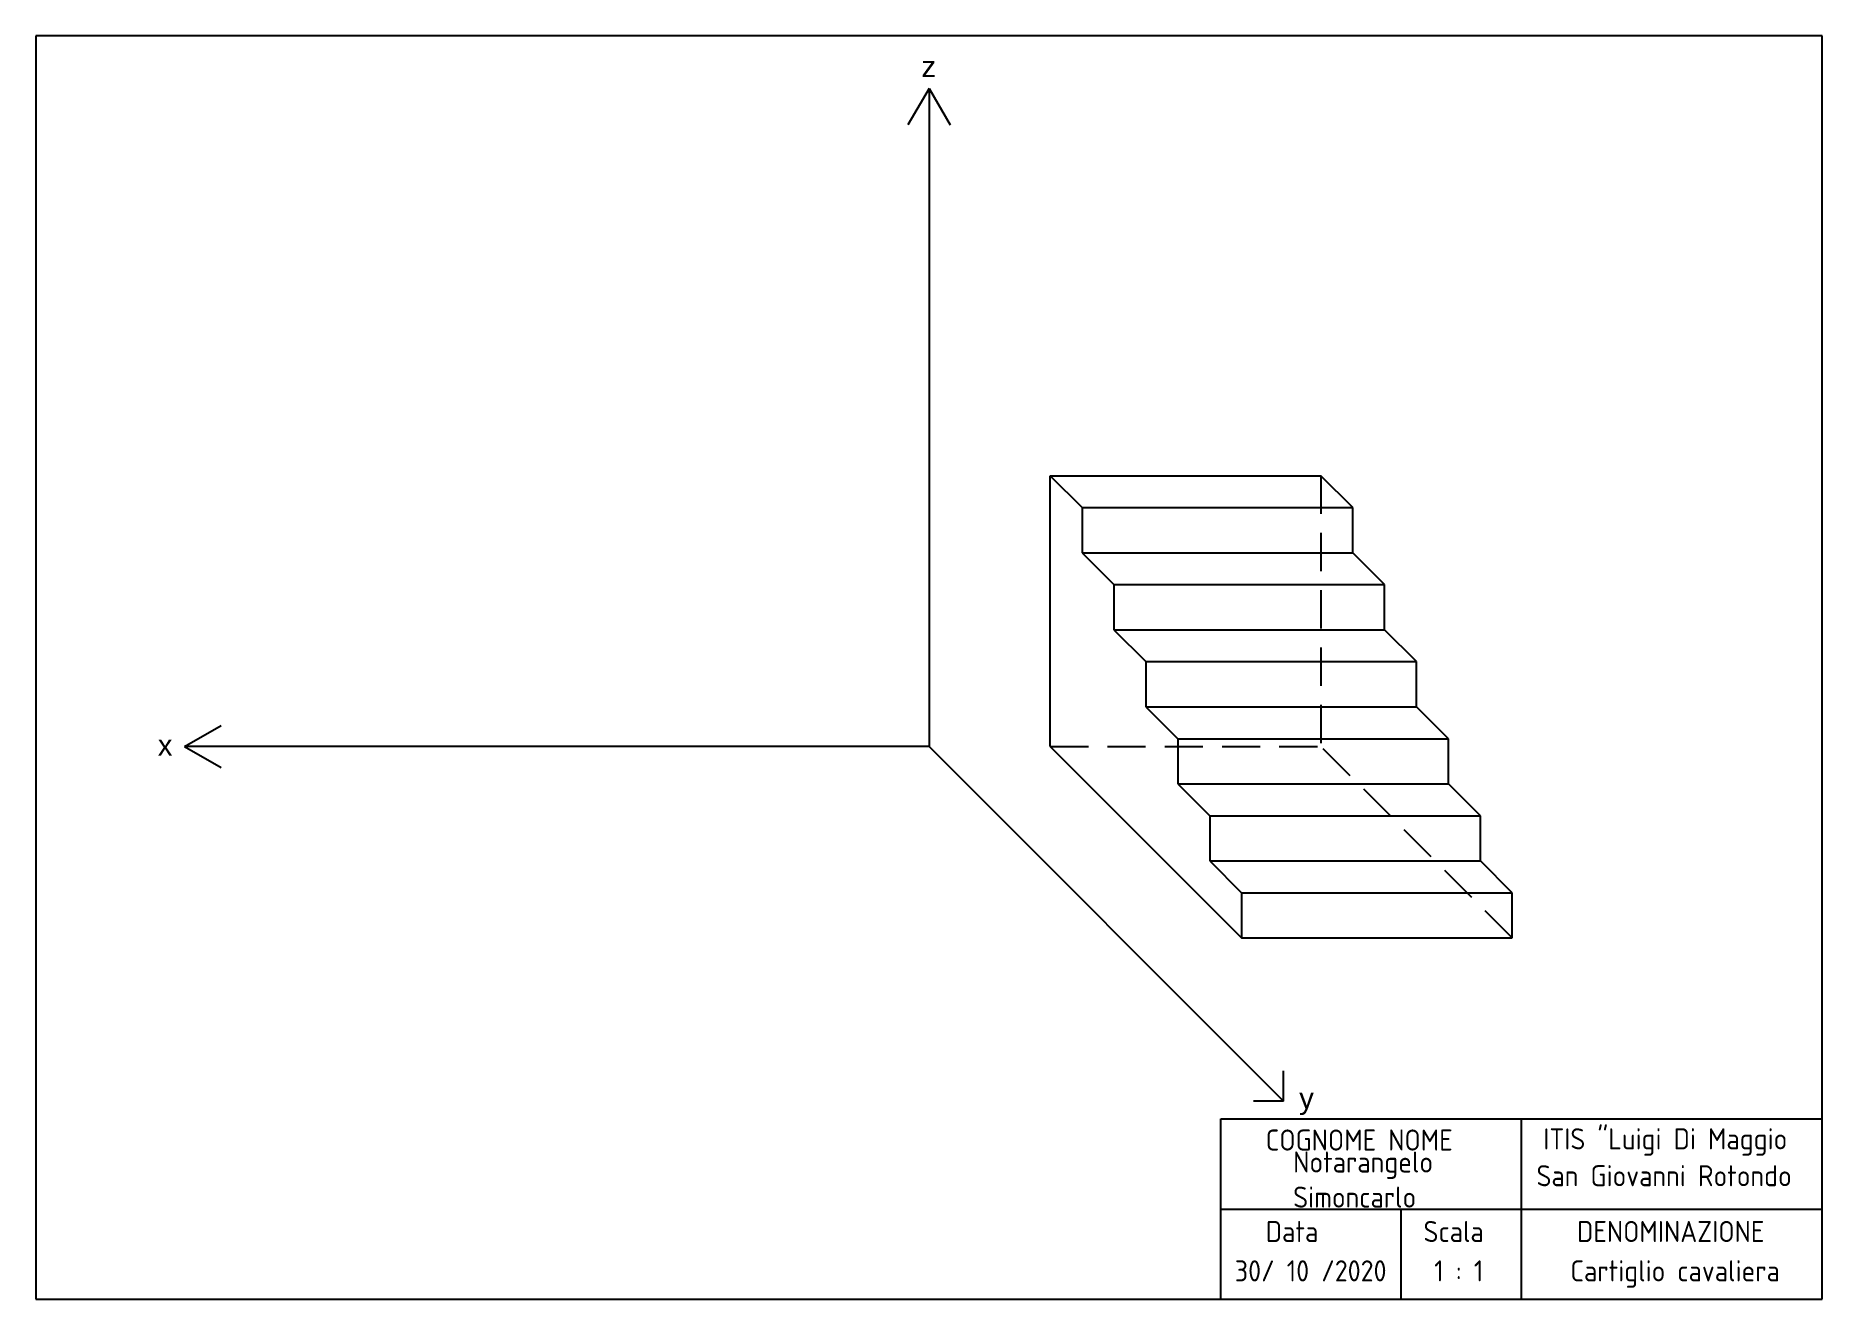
# Model space of a CAD drawing. Header units: millimetres. Extents: x 0 to 297, y 0 to 210.
import ezdxf

# ---------------------------------------------------------------- set-up
doc = ezdxf.new("R2010")
doc.units = ezdxf.units.MM
doc.linetypes.add('DASHED2', pattern=[9.525, 6.35, -3.175])
doc.layers.add('Costruzioni', color=6, linetype='Continuous')
doc.layers.add('Nascosti', color=4, linetype='DASHED2')
doc.styles.get("Standard").update_dxf_attribs({"font": 'arial.ttf'})

msp = doc.modelspace()

# ---------------------------------------------------------------- linework, layer by layer
for p, q in [((297, 210), (0, 210)), ((0, 210), (0, 0)), ((297, 0), (297, 210)), ((168.64, 91.88), (168.64, 136.88)), ((168.64, 136.88), (173.95, 131.57)), ((168.64, 136.88), (213.64, 136.88)), ((218.95, 131.57), (213.64, 136.88)), ((173.95, 131.57), (173.95, 124.07)), ((173.95, 131.57), (218.95, 131.57)), ((218.95, 124.07), (218.95, 131.57)), ((173.95, 124.07), (179.25, 118.77)), ((173.95, 124.07), (218.95, 124.07)), ((224.25, 118.77), (218.95, 124.07)), ((179.25, 118.77), (179.25, 111.27)), ((179.25, 118.77), (224.25, 118.77)), ((224.25, 111.27), (224.25, 118.77)), ((179.25, 111.27), (184.55, 105.97)), ((179.25, 111.27), (224.25, 111.27)), ((229.55, 105.97), (224.25, 111.27)), ((184.55, 105.97), (184.55, 98.47)), ((184.55, 105.97), (229.55, 105.97)), ((229.55, 98.47), (229.55, 105.97)), ((184.55, 98.47), (189.86, 93.16)), ((184.55, 98.47), (229.55, 98.47)), ((234.86, 93.16), (229.55, 98.47)), ((189.86, 93.16), (189.86, 85.66)), ((189.86, 93.16), (234.86, 93.16)), ((234.86, 85.66), (234.86, 93.16)), ((168.64, 91.88), (200.46, 60.06)), ((189.86, 85.66), (195.16, 80.36)), ((189.86, 85.66), (234.86, 85.66)), ((240.16, 80.36), (234.86, 85.66)), ((195.16, 80.36), (195.16, 72.86)), ((195.16, 80.36), (240.16, 80.36)), ((240.16, 72.86), (240.16, 80.36)), ((195.16, 72.86), (200.46, 67.56)), ((195.16, 72.86), (240.16, 72.86)), ((245.46, 67.56), (240.16, 72.86)), ((200.46, 67.56), (200.46, 60.06)), ((200.46, 67.56), (245.46, 67.56)), ((245.46, 60.06), (245.46, 67.56)), ((200.46, 60.06), (245.46, 60.06)), ((197, 0), (197, 30)), ((197, 30), (297, 30)), ((247, 0), (247, 30)), ((197, 15), (297, 15)), ((227, 0), (227, 15)), ((0, 0), (297, 0))]:
    msp.add_line(p, q)
at = {"layer": 'Costruzioni'}
for p, q in [((148.5, 201.24), (145, 195.18)), ((148.5, 201.24), (148.5, 91.88)), ((148.5, 201.24), (152, 195.18)), ((24.73, 91.88), (30.8, 95.38)), ((148.5, 91.88), (24.73, 91.88)), ((24.73, 91.88), (30.8, 88.38)), ((148.5, 91.88), (207.43, 32.95)), ((207.43, 32.95), (207.43, 37.95)), ((207.43, 32.95), (202.43, 32.95))]:
    msp.add_line(p, q, dxfattribs=at)
at = {"layer": 'Nascosti'}
for p in [(213.64, 136.88), (168.64, 91.88), (245.46, 60.06)]:
    msp.add_line(p, (213.64, 91.88), dxfattribs=at)

# ---------------------------------------------------------------- texts
for s, p in [('z', (147.23, 203.12)), ('x', (20.29, 90.34)), ('y', (210.04, 31.67))]:
    msp.add_text(s, height=3.5).set_placement(p)
at = {"char_height": 3.5, "attachment_point": 1}
for s, insert, width in [('{\\Fisocp.shx;COGNOME NOME}', (204.48, 28.21), 40.9996), ('{\\Fisocp.shx;ITIS "Luigi Di Maggio}', (250.62, 28.41), 40.9996), ('{\\Fisocp.shx;Notarangelo Simoncarlo}', (209.04, 24.56), 40.9996), ('{\\Fisocp.shx;San Giovanni Rotondo}', (249.49, 22.28), 46.8035), ('{\\Fisocp.shx;Data}', (204.48, 13.01), 40.9996), ('{\\Fisocp.shx;Scala}', (230.71, 13.01), 17.2097), ('{\\Fisocp.shx;DENOMINAZIONE}', (256.23, 13.01), 28.0194), ('{\\Fisocp.shx;30/ 10 /2020}', (199.34, 6.47), 31.032), ('{\\Fisocp.shx;1 : 1}', (232.48, 6.47), 31.032), ('\\pxqc;{\\Fisocp.shx;Cartiglio cavaliera}', (250.38, 6.47), 44.3226)]:
    msp.add_mtext(s, dxfattribs=dict(at, insert=insert, width=width))

doc.saveas('drawing.dxf')
